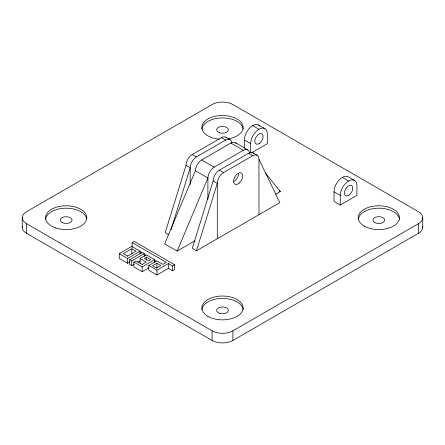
<?xml version="1.0" encoding="UTF-8"?>
<svg xmlns="http://www.w3.org/2000/svg" width="445" height="445" viewBox="0 0 445 445"><rect width="100%" height="100%" fill="white"/><g stroke="black" fill="none" stroke-linecap="round" stroke-linejoin="round"><path stroke-width="0.67" d="M226.422 137.622A8.844 5.106 -60 0 0 221.46 137.661L192.279 154.504A8.844 5.106 -60 0 0 186.021 165.334L165.178 232.729L168.755 234.793M170.98 229.848L190.193 167.743A8.844 5.106 -60 0 1 196.445 156.913L225.626 140.064A8.844 5.106 -60 0 1 231.828 142.762M213.122 180.982L192.279 248.371L196.445 250.78L279.822 202.642L258.979 159.321A8.844 5.106 -60 0 0 252.721 155.711L248.555 153.303L219.374 170.151A8.844 5.106 -60 0 0 213.122 180.982L217.288 183.39L217.288 238.748M196.445 250.78L217.288 183.39A8.844 5.106 -60 0 1 223.54 172.56L252.721 155.711M236.251 143.557A8.844 5.106 -60 0 0 230.838 143.073L201.657 159.922A8.844 5.106 -60 0 0 195.405 170.752L164.656 243.86L177.166 251.08L194.904 240.84M177.166 251.08L207.91 177.972A8.844 5.106 -60 0 1 214.162 167.142L243.343 150.293A8.844 5.106 -60 0 1 249.545 152.991M251.236 152.958L267.317 143.674L267.317 134.051A11.793 6.809 -60 0 0 258.979 129.234L252.721 125.624M132.115 242.614L134.195 241.407L174.657 264.769L174.657 269.581L172.577 270.788L168.405 268.38L156.94 274.999L148.786 270.293L148.786 265.476L156.779 260.865L162.853 264.369L166.319 262.361L132.115 242.614L132.115 247.426M129.984 261.894L127.598 263.268L119.26 258.456L119.26 253.644L131.77 246.419L140.108 251.236L140.108 253.984M127.37 256.181L136.048 251.175L131.876 248.766L123.432 253.644L127.598 256.047M119.26 253.644L127.598 258.456L140.108 251.236M134.151 264.302L131.77 265.676L129.684 264.475L129.684 259.658L142.189 252.437L144.275 253.644L144.275 256.392M129.684 259.658L131.77 260.865L144.275 253.644M148.741 267.912L142.189 271.695L133.85 266.878L133.85 262.066L135.936 260.865L142.378 264.58M140.108 263.268L140.108 258.456L146.361 254.846L154.699 259.658L154.699 262.411M137.722 262.238L140.108 260.865M146.466 257.188L144.38 258.395L148.552 260.798L150.638 259.596L146.466 257.188L146.466 259.941M142.189 264.475L146.361 262.066L140.108 258.456M133.85 262.066L142.189 266.878L154.699 259.658M275.611 194.243L280.344 191.511L265.409 173.244M156.89 263.206L152.49 265.748L156.473 268.046L160.873 265.509L156.89 263.206L156.89 268.018M148.786 265.476L156.94 270.187L168.405 263.568L172.577 265.971L174.657 264.769M354.504 180.397L348.246 176.787A11.793 6.809 -60 0 0 339.162 179.947A11.793 6.809 -60 0 0 334.017 191.812L334.017 201.44L340.269 205.05L356.946 195.422L356.946 185.793A11.793 6.809 -60 0 0 348.607 180.982L342.355 177.371M26.567 223.702L212.076 330.807A14.741 8.511 0 0 0 232.924 330.807L418.434 223.702A14.741 8.511 0 0 0 418.434 211.67L232.924 104.564A14.741 8.511 0 0 0 212.076 104.564L26.567 211.67A14.741 8.511 0 0 0 26.567 223.702L26.567 233.33L212.076 340.436A14.741 8.511 0 0 0 232.924 340.436L418.434 233.33A14.741 8.511 0 0 0 422.622 226.205M258.617 125.039L264.875 128.65M259.947 126.269A11.793 6.809 -60 0 0 250.568 127.198A11.793 6.809 -60 0 0 244.388 140.064L250.641 143.674L250.641 152.618M334.017 191.812L340.269 195.422L340.269 205.05M225.882 137.221L230.048 139.63M235.26 142.634L247.765 149.854M252.977 152.863L257.143 155.272M221.46 137.661L225.626 140.064M230.838 143.073L243.343 150.293M279.204 190.855L280.344 191.511M192.279 154.504L196.445 156.913M201.657 159.922L214.162 167.142M219.374 170.151L223.54 172.56M186.021 165.334L190.193 167.743L190.193 184.352M195.405 170.752L207.91 177.972L207.91 199.427M139.914 251.931L141.716 252.971M144.113 254.356L145.916 255.397M154.916 260.592L156.117 261.287M422.75 217.688L422.75 227.312M418.434 223.702L418.434 233.33M258.979 159.321L258.979 214.679M244.388 140.064L244.388 148.319M232.924 330.807L232.924 340.436M212.076 330.807L212.076 340.436M172.577 265.971L172.577 270.788M168.405 263.568L168.405 268.38M156.94 270.187L156.94 274.999M142.189 266.878L142.189 271.695M131.876 248.766L131.876 253.578M131.77 260.865L131.77 265.676M127.598 258.456L127.598 263.268M22.25 217.688L22.25 227.312M248.555 153.303A8.844 5.106 -60 0 1 253.973 153.786M238.548 173.522A6.486 3.744 -60 0 1 233.964 181.465M340.269 195.422A11.793 6.809 -60 0 1 348.607 180.982M250.641 143.674A11.793 6.809 -60 0 1 258.979 129.234M26.567 233.33A14.741 8.511 0 0 1 22.378 226.205M219.135 139.185A20.637 11.915 0 0 1 204.861 121.251A20.637 11.915 0 0 1 239.01 120.284A20.637 11.915 0 0 1 227.84 138.94M358.308 218.851A20.637 11.915 0 0 1 379.374 208.182A20.637 11.915 0 0 1 399.438 219.474M201.891 309.731A20.637 11.915 0 0 1 222.5 298.434A20.637 11.915 0 0 1 243.109 309.731M45.562 219.474A20.637 11.915 0 0 1 65.626 208.182A20.637 11.915 0 0 1 86.692 218.851M201.891 129.217A20.637 11.915 0 0 1 222.5 117.925A20.637 11.915 0 0 1 243.109 129.217M239.321 183.006A6.486 3.744 -60 0 0 241.374 172.96A6.486 3.744 -60 0 0 233.703 179.763A6.486 3.744 -60 0 0 239.321 183.006M349.119 195.088A5.896 3.404 -60 0 0 351.934 185.787A5.896 3.404 -60 0 0 344.764 190.955A5.896 3.404 -60 0 0 349.119 195.088M259.491 143.34A5.896 3.404 -60 0 0 262.3 134.04A5.896 3.404 -60 0 0 255.135 139.207A5.896 3.404 -60 0 0 259.491 143.34M207.91 316.367A20.637 11.915 0 0 0 242.43 311.027A20.637 11.915 0 0 0 217.16 296.437A20.637 11.915 0 0 0 207.91 316.367M364.238 226.11A20.637 11.915 0 0 0 398.759 220.77A20.637 11.915 0 0 0 373.489 206.18A20.637 11.915 0 0 0 364.238 226.11M55.853 228.001A20.637 11.915 0 0 0 86.803 217.688A20.637 11.915 0 0 0 55.853 207.37A20.637 11.915 0 0 0 55.853 228.001M374.662 222.5A5.896 3.404 0 0 0 384.524 220.976A5.896 3.404 0 0 0 377.304 216.804A5.896 3.404 0 0 0 374.662 222.5M219.552 313.297A5.896 3.404 0 0 0 228.396 310.349A5.896 3.404 0 0 0 219.552 307.4A5.896 3.404 0 0 0 219.552 313.297M62 222.5A5.896 3.404 0 0 0 71.867 220.976A5.896 3.404 0 0 0 64.642 216.804A5.896 3.404 0 0 0 62 222.5M219.552 132.782A5.896 3.404 0 0 0 228.396 129.834A5.896 3.404 0 0 0 219.552 126.892A5.896 3.404 0 0 0 219.552 132.782"/></g></svg>
